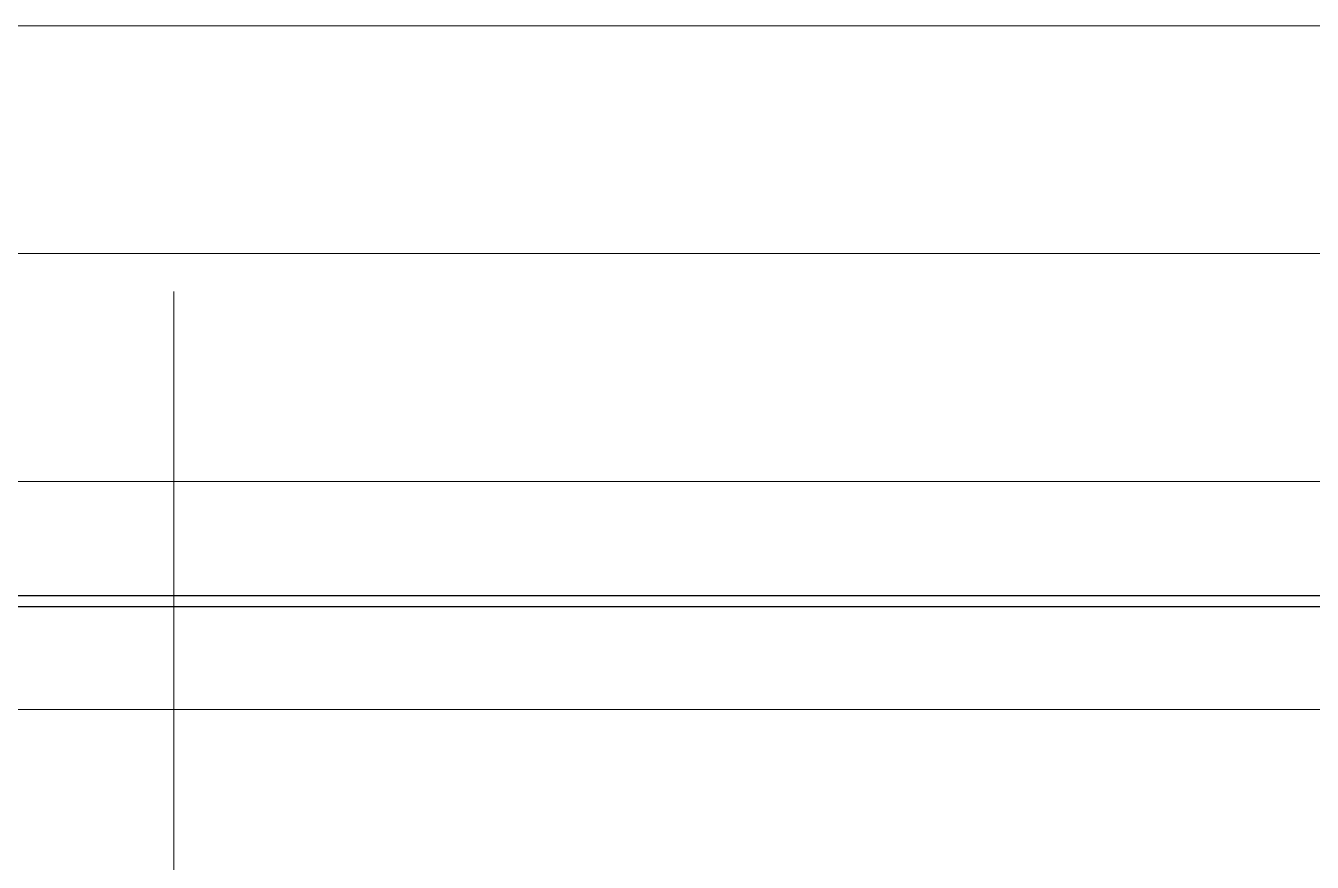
# Model space of a CAD drawing. Header units: millimetres. Extents: x 24 to 200, y 24 to 188.
# Drawn here: x 61.08 to 78.01, y 163.69 to 174.7 of the extents above; entities that cross this region are included whole.
import ezdxf

# ---------------------------------------------------------------- set-up
doc = ezdxf.new("R2010")
doc.units = ezdxf.units.MM
for name, color, linetype in [('0_底面', 51, 'Continuous'), ('1_PCB下', 5, 'Continuous'), ('2_Plate下', 3, 'Continuous'), ('3_SwitchPlate', 6, 'Continuous'), ('4_天板下', 40, 'Continuous'), ('5_左天板', 1, 'Continuous'), ('6_右天板', 230, 'Continuous'), ('7_PCBサンプル', 7, 'Continuous')]:
    doc.layers.add(name, color=color, linetype=linetype)
doc.layers.add('補助線', color=4, linetype='Continuous', lineweight=5, transparency=0.5)

# ---------------------------------------------------------------- blocks, each defined once
blk = doc.blocks.new('hhskb2-Edge.Cuts')
at = {"layer": '7_PCBサンプル'}
for p, q in [((36.9, -19.425), (156.1, -19.425)), ((156.025, -19.575), (36.975, -19.575))]:
    blk.add_line(p, q, dxfattribs=at)

msp = doc.modelspace()

# ---------------------------------------------------------------- linework, layer by layer
at = {"layer": '0_底面', "lineweight": 5, "transparency": 33554687}
msp.add_line((173.699, 174.7), (45.355, 174.7), dxfattribs=at)
at = {"layer": '1_PCB下', "lineweight": 5, "transparency": 33554687}
msp.add_lwpolyline([(87.058, 174.7), (48.355, 174.7), (48.355, 168.7), (87.058, 168.7), (111.743, 168.7), (170.699, 168.7), (170.699, 166.345), (176.699, 166.345), (176.699, 171.7, 0.414214), (173.699, 174.7), (111.743, 174.7)], format="xyb", close=True, dxfattribs=at)
at = {"layer": '2_Plate下', "lineweight": 5, "transparency": 33554687}
msp.add_lwpolyline([(87.058, 174.7), (48.355, 174.7), (48.355, 168.7), (87.058, 168.7)], close=True, dxfattribs=at)
at = {"layer": '3_SwitchPlate', "lineweight": 5, "transparency": 33554687}
msp.add_line((87.058, 174.7), (45.355, 174.7), dxfattribs=at)
at = {"layer": '4_天板下', "lineweight": 5, "transparency": 33554687}
msp.add_lwpolyline([(87.058, 174.7), (48.355, 174.7), (48.355, 168.7), (87.058, 168.7)], close=True, dxfattribs=at)
at = {"layer": '5_左天板', "lineweight": 5, "transparency": 33554687}
msp.add_line((173.699, 174.7), (45.355, 174.7), dxfattribs=at)
at = {"layer": '6_右天板', "lineweight": 5, "transparency": 33554687}
msp.add_line((173.699, 174.7), (45.355, 174.7), dxfattribs=at)
at = {"layer": '補助線'}
for p, q in [((33.641, 174.7), (185.409, 174.7)), ((33.641, 171.7), (185.409, 171.7)), ((63.025, 171.2), (63.025, 69.882)), ((33.641, 168.7), (185.409, 168.7)), ((33.641, 165.7), (185.409, 165.7))]:
    msp.add_line(p, q, dxfattribs=at)

# ---------------------------------------------------------------- block references
msp.add_blockref('hhskb2-Edge.Cuts', (13.025, 186.625))

doc.saveas('drawing.dxf')
